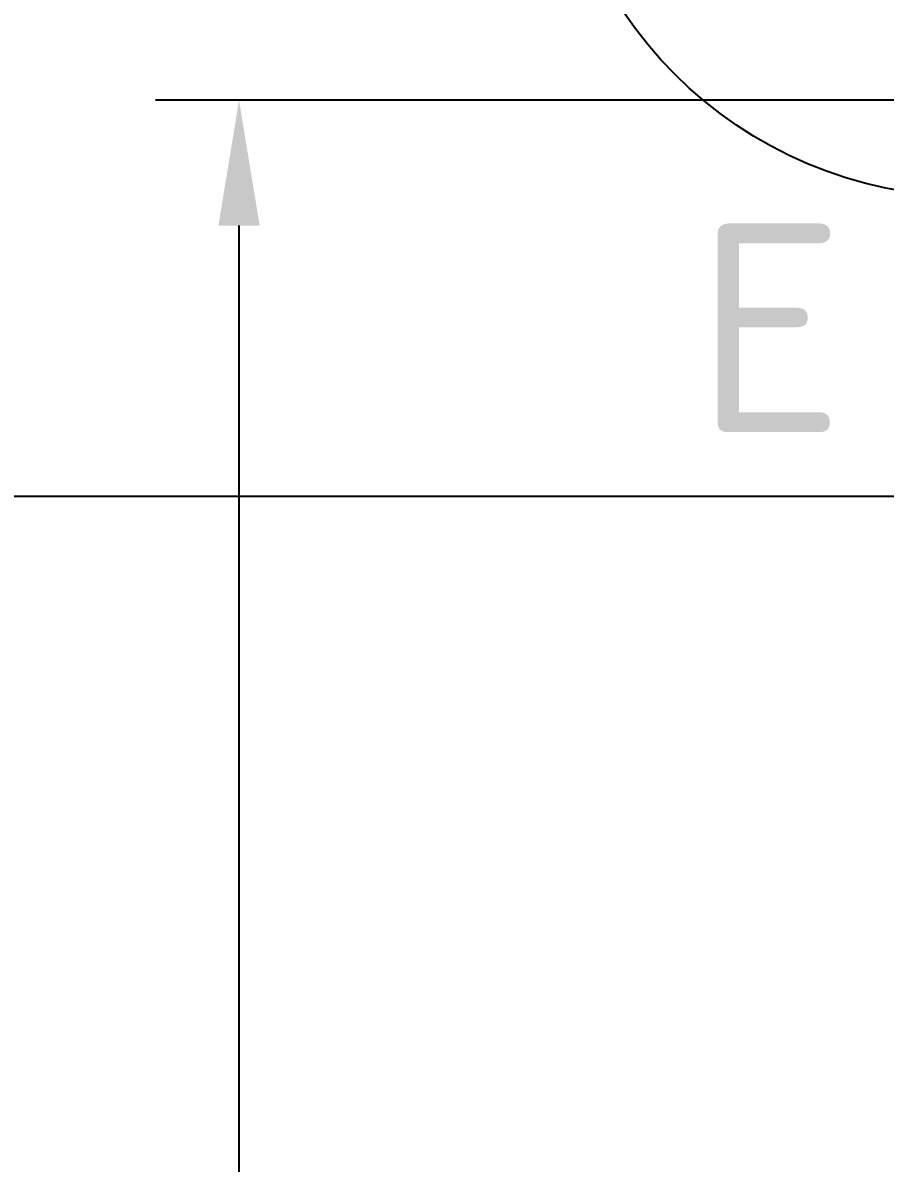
# Model space of a CAD drawing. Header units: millimetres. Extents: x 0 to 594, y 0 to 420.
# Drawn here: x 47.82 to 68.47, y 343.55 to 370.85 of the extents above; entities that cross this region are included whole.
import ezdxf
from ezdxf.enums import TextEntityAlignment as Align

# ---------------------------------------------------------------- set-up
doc = ezdxf.new("R2010")
doc.units = ezdxf.units.MM
for name, color, linetype, lineweight in [('04-COTA', 3, 'CONTINUOUS', 25), ('06-TEXTO', 7, 'CONTINUOUS', 25), ('08-FINA', 5, 'CONTINUOUS', 25)]:
    doc.layers.add(name, color=color, linetype=linetype, lineweight=lineweight)
doc.styles.add('ISO3098', font='isocpeur.ttf')
doc.dimstyles.new('FLAMA-ISO', dxfattribs={"dimtxt": 3.5, "dimasz": 3, "dimexe": 2, "dimexo": 1, "dimgap": 1, "dimtad": 1, "dimdec": 1, "dimtxsty": 'ISO3098', "dimcen": 2.5, "dimclrd": 3, "dimclre": 3, "dimclrt": 3, "dimazin": 3, "dimtfac": 1, "dimtmove": 0, "dimatfit": 3, "dimlwd": 25, "dimlwe": 25})

msp = doc.modelspace()

# ---------------------------------------------------------------- linework, layer by layer
at = {"layer": '08-FINA'}
msp.add_line((35, 359.519), (79.627, 359.519), dxfattribs=at)
msp.add_circle((70.5, 376.694), 10, dxfattribs=at)

# ---------------------------------------------------------------- texts
at = {"layer": '06-TEXTO', "style": 'ISO3098'}
msp.add_text('E', height=5, dxfattribs=at).set_placement((65.712, 363.538), align=Align.MIDDLE_CENTER)

# ---------------------------------------------------------------- dimensions: what is measured, and where the dimension line sits
at = {"layer": '04-COTA'}
for base, p1, p2 in [((42, 220), (64, 220), (64, 390)), ((53, 220), (69.15, 220), (85.2, 369))]:
    msp.add_linear_dim(base=base, p1=p1, p2=p2, angle=90, dimstyle='FLAMA-ISO', override={"dimlfac": 2}, dxfattribs=at).render()

doc.saveas('drawing.dxf')
